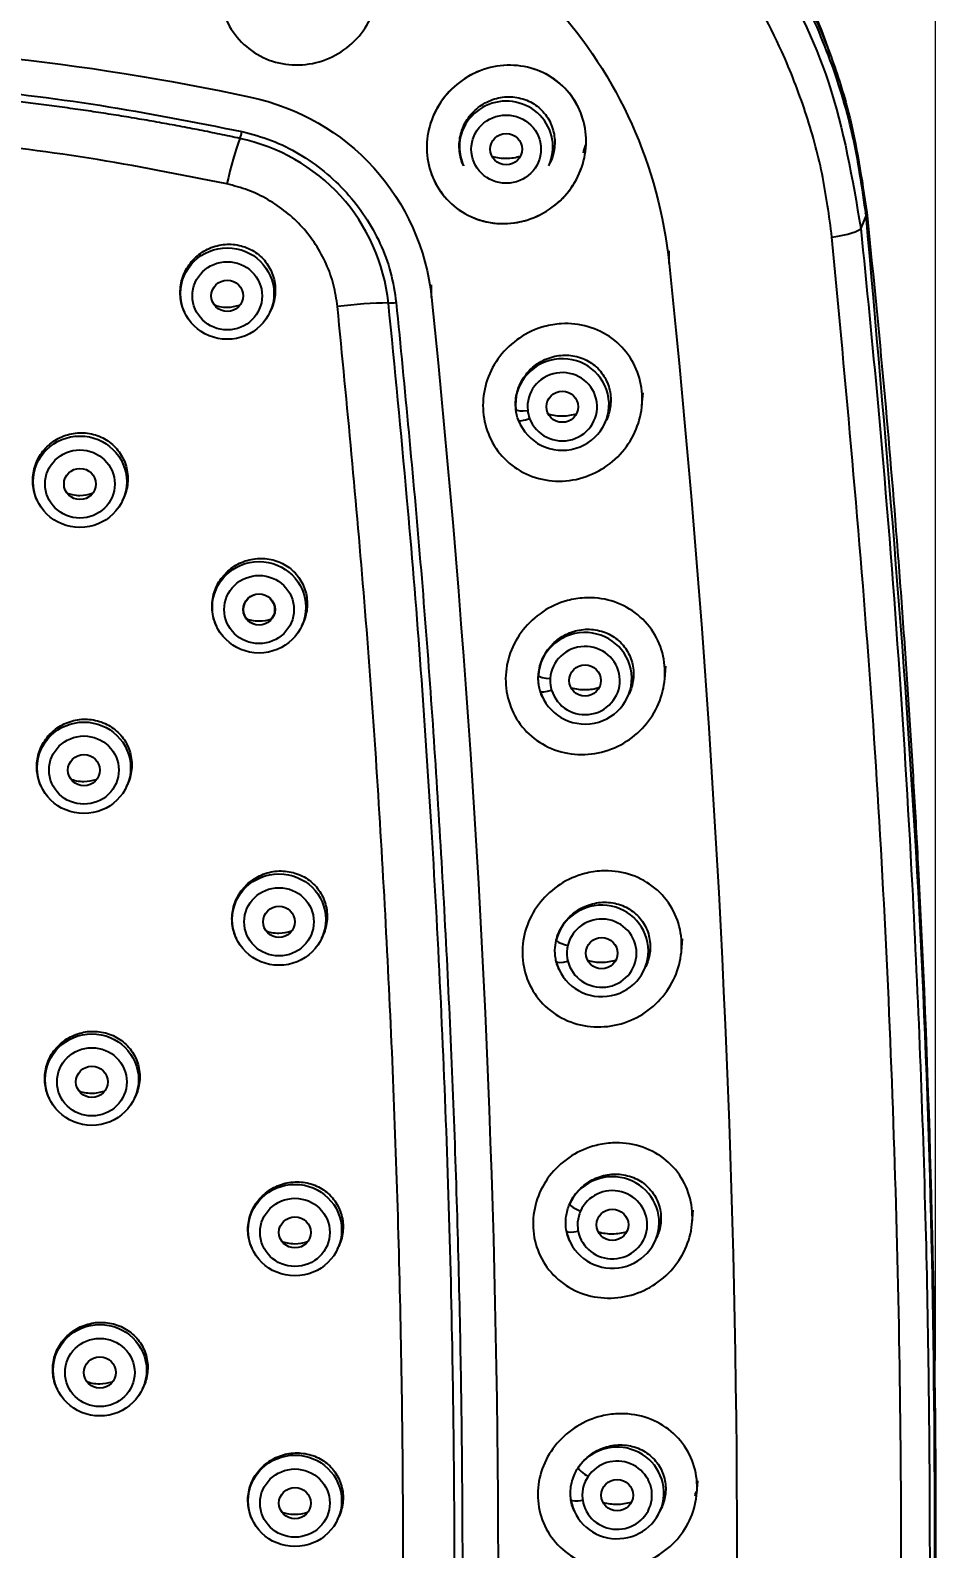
# Model space of a CAD drawing. Extents: x 0 to 1239, y 0 to 509.
# Drawn here: x 145.17 to 167.91, y 253.07 to 291.19 of the extents above; entities that cross this region are included whole.
import ezdxf

# ---------------------------------------------------------------- set-up
doc = ezdxf.new("R2010")
doc.units = 0
doc.header["$LTSCALE"] = 10
doc.header["$MEASUREMENT"] = 0
doc.header["$PDMODE"] = 3
doc.header["$PDSIZE"] = -10
doc.layers.get('0').update_dxf_attribs({"linetype": 'CONTINUOUS'})
doc.layers.get('DEFPOINTS').update_dxf_attribs({"linetype": 'CONTINUOUS'})
doc.layers.add('1', color=7, linetype='CONTINUOUS')
doc.styles.add('Daelim Dimension', font='')
doc.styles.get('Daelim Dimension').set_extended_font_data('NanumGothic')
doc.dimstyles.new('DEFAULT', dxfattribs={"dimscale": 2, "dimtxt": 2, "dimasz": 2, "dimexe": 0, "dimexo": 2, "dimgap": 1, "dimtad": 1, "dimdec": 1, "dimzin": 9, "dimdsep": 46, "dimtxsty": 'Daelim Dimension', "dimcen": 0.5, "dimclrd": 252, "dimclre": 252, "dimclrt": 3, "dimadec": 1, "dimazin": 0, "dimtfac": 1, "dimtdec": 1, "dimtix": 1, "dimtmove": 0, "dimatfit": 3, "dimfxl": 1, "dimtolj": 1, "dimtzin": 1, "dimlwd": 9, "dimlwe": 9, "dimarcsym": 0})

# ---------------------------------------------------------------- blocks, each defined once
blk = doc.blocks.new('*D4')
at = {"color": 5, "lineweight": 9, "ltscale": 0.5, "transparency": 16777216}
for p, q in [((108.077, 257.762), (108.077, 316.524)), ((112.077, 316.524), (163.912, 316.524)), ((167.912, 257.8), (167.912, 316.524))]:
    blk.add_line(p, q, dxfattribs=at)
at = {"color": 5, "ltscale": 0.5, "transparency": 16777216}
for points in [[(112.077, 317.191), (112.077, 315.857), (108.077, 316.524)], [(163.912, 317.191), (163.912, 315.857), (167.912, 316.524)]]:
    blk.add_solid(points, dxfattribs=at)
at = {"layer": 'DEFPOINTS', "color": 0, "ltscale": 0.5, "transparency": 16777216}
for p in [(167.912, 316.524), (108.077, 253.762), (167.912, 253.8)]:
    blk.add_point(p, dxfattribs=at)
at = {"color": 7, "ltscale": 0.5, "transparency": 16777216, "insert": (137.995, 321.79), "char_height": 6, "attachment_point": 5, "style": 'Daelim Dimension'}
blk.add_mtext('\\A1;60', dxfattribs=at)

msp = doc.modelspace()

# ---------------------------------------------------------------- linework, layer by layer
msp.add_circle((150.92, 276.649), 0.391)
at = {"layer": '1', "color": 7, "linetype": 'Continuous'}
for p, q in [((156.053, 287.8), (156.056, 287.793)), ((158.196, 287.793), (158.233, 287.872)), ((166.166, 286.549), (166.034, 286.222)), ((161.22, 285.337), (161.22, 285.658)), ((155.251, 284.481), (155.251, 284.798)), ((149.044, 284.123), (149.05, 284.11)), ((151.19, 284.11), (151.217, 284.169)), ((160.537, 281.775), (160.564, 282.094)), ((159.606, 281.325), (159.642, 281.403)), ((145.341, 279.406), (145.35, 279.386)), ((147.49, 279.386), (147.514, 279.438)), ((149.843, 276.248), (149.85, 276.233)), ((151.99, 276.233), (152.019, 276.297)), ((161.108, 274.905), (161.135, 275.224)), ((158.036, 274.453), (158.037, 274.452)), ((160.177, 274.452), (160.214, 274.532)), ((145.44, 272.225), (145.45, 272.203)), ((147.59, 272.203), (147.615, 272.257)), ((150.343, 268.41), (150.35, 268.394)), ((152.49, 268.394), (152.521, 268.461)), ((161.527, 268.061), (161.554, 268.381)), ((158.455, 267.609), (158.456, 267.606)), ((160.596, 267.606), (160.635, 267.69)), ((145.639, 264.4), (145.65, 264.376)), ((147.79, 264.376), (147.816, 264.433)), ((161.796, 261.245), (161.823, 261.566)), ((158.723, 260.792), (158.725, 260.788)), ((160.865, 260.788), (160.905, 260.874)), ((150.742, 260.614), (150.75, 260.596)), ((152.89, 260.596), (152.922, 260.666)), ((145.838, 257.104), (145.85, 257.078)), ((147.99, 257.078), (148.018, 257.138)), ((161.915, 254.456), (161.942, 254.777)), ((152.89, 253.8), (152.923, 253.872)), ((158.841, 254.003), (158.844, 253.997)), ((160.983, 253.997), (161.025, 254.086)), ((150.741, 253.82), (150.75, 253.8))]:
    msp.add_line(p, q, dxfattribs=at)
for centre, major_axis, ratio, start_param, end_param in [((157.126, 288.265), (-1.174, 0), 0.978148, 2.717477, 6.283185), ((150.453, 288.691), (-0.063, -0.293), 0.152419, 0.78861, 1.463171), ((150.354, 287.054), (-0.418, -1.956), 0.15015, 3.929849, 4.5992), ((157.126, 288.265), (-1.174, 0), 0.978148, 0, 0.424115), ((165.887, 286.59), (-0.298, -0.031), 0.189277, 2.552625, 3.171863), ((165.043, 286.14), (0.995, 0.102), 0.174984, 4.965854, 6.174749), ((153.19, 283.953), (1.989, 0.208), 0.167675, 1.03903, 1.704173), ((154.315, 284.404), (-0.298, -0.031), 0.168418, 1.039248, 1.718055), ((158.536, 281.798), (-1.174, 0), 0.978148, 0.353092, 6.393799), ((158.536, 281.741), (0.875, 0), 0.978148, 3.494685, 9.535391), ((157.667, 281.709), (-0.298, -0.034), 0.206641, 0.063807, 1.547337), ((157.715, 281.507), (0.281, 0.106), 0.195085, 3.155489, 4.639019), ((159.107, 274.924), (-1.174, 0), 0.978148, 0.28726, 6.225401), ((159.107, 274.867), (0.875, 0), 0.978148, 3.428852, 9.366993), ((158.233, 274.979), (-0.299, 0.018), 0.207565, 0.099542, 1.583071), ((158.267, 274.687), (0.287, 0.087), 0.199392, 3.168709, 4.652239), ((159.526, 268.079), (-1.174, 0), 0.978148, 0.237133, 6.047654), ((159.526, 268.022), (0.875, 0), 0.978148, 3.378725, 9.189247), ((158.675, 268.284), (-0.291, 0.071), 0.202171, 0.136828, 1.620358), ((158.675, 267.883), (0.291, 0.072), 0.202093, 3.178967, 4.662497), ((159.795, 261.261), (-1.174, 0), 0.978148, 0.192101, 5.872333), ((159.795, 261.204), (0.875, 0), 0.978148, 3.333693, 9.013925), ((158.992, 261.608), (-0.274, 0.122), 0.190609, 0.171957, 1.655486), ((158.936, 261.103), (0.294, 0.059), 0.204087, 3.1883, 4.67183), ((159.914, 254.47), (-1.174, 0), 0.978148, 0.148962, 5.703215), ((159.182, 254.944), (-0.249, 0.167), 0.173914, 0.203225, 1.686755), ((159.914, 254.413), (0.875, 0), 0.978148, 3.290554, 8.844808), ((159.048, 254.348), (0.297, 0.045), 0.205609, 3.197324, 4.680854)]:
    msp.add_ellipse(centre, major_axis=major_axis, ratio=ratio, start_param=start_param, end_param=end_param, dxfattribs=at)
for centre, major_axis in [((157.126, 288.208), (0.875, 0)), ((157.126, 288.208), (-0.4, 0)), ((150.12, 284.582), (-1.174, 0)), ((150.12, 284.525), (0.875, 0)), ((150.12, 284.525), (-0.4, 0)), ((158.536, 281.741), (-0.4, 0)), ((146.42, 279.858), (-1.174, 0)), ((146.42, 279.801), (0.875, 0)), ((146.42, 279.801), (-0.4, 0)), ((150.92, 276.706), (-1.174, 0)), ((150.92, 276.649), (0.875, 0)), ((150.92, 276.649), (-0.4, 0)), ((159.107, 274.867), (-0.4, 0)), ((146.52, 272.676), (-1.174, 0)), ((146.52, 272.619), (0.875, 0)), ((146.52, 272.619), (-0.4, 0)), ((151.42, 268.866), (-1.174, 0)), ((151.42, 268.809), (0.875, 0)), ((151.42, 268.809), (-0.4, 0)), ((159.526, 268.022), (-0.4, 0)), ((146.72, 264.848), (-1.174, 0)), ((146.72, 264.791), (0.875, 0)), ((146.72, 264.791), (-0.4, 0)), ((151.82, 261.069), (-1.174, 0)), ((151.82, 261.012), (0.875, 0)), ((159.795, 261.204), (-0.4, 0)), ((151.82, 261.012), (-0.4, 0)), ((146.92, 257.551), (-1.174, 0)), ((146.92, 257.494), (0.875, 0)), ((146.92, 257.494), (-0.4, 0)), ((151.82, 254.273), (-1.174, 0)), ((151.82, 254.216), (0.875, 0)), ((159.914, 254.413), (-0.4, 0)), ((151.82, 254.216), (-0.4, 0))]:
    msp.add_ellipse(centre, major_axis=major_axis, ratio=0.978148, dxfattribs=at)
for points, knots in [([(165.274, 290.53), (165.263, 290.568), (165.056, 291.265), (164.585, 292.267), (163.894, 293.592), (163.278, 294.572), (162.698, 295.399), (162.058, 296.215), (161.28, 297.099), (160.297, 298.077), (159.079, 299.117), (157.526, 300.221), (155.787, 301.225), (154.523, 301.774), (153.925, 302.001)], [0, 0, 0, 0, 0.006963, 0.127019, 0.217034, 0.277118, 0.329598, 0.389509, 0.45673, 0.533369, 0.629771, 0.74672, 0.883184, 1, 1, 1, 1]), ([(166.166, 286.549), (166.069, 287.233), (165.874, 288.601), (165.261, 290.571), (164.423, 292.436), (163.352, 294.165), (162.073, 295.741), (160.603, 297.142), (158.966, 298.346), (157.19, 299.331), (155.307, 300.103), (153.971, 300.436), (153.301, 300.603)], [0, 0, 0, 0, 0.100549, 0.201114, 0.300998, 0.4009, 0.500882, 0.600661, 0.700434, 0.800484, 0.899944, 1, 1, 1, 1]), ([(153.35, 300.743), (153.735, 300.652), (154.575, 300.454), (156.195, 299.914), (158.923, 298.654), (161.613, 296.512), (163.692, 293.84), (164.687, 292.016), (165.156, 290.879), (165.287, 290.525)], [0, 0, 0, 0, 0.071253, 0.155561, 0.310645, 0.620355, 0.775769, 0.931172, 1, 1, 1, 1]), ([(153.28, 300.31), (153.658, 300.221), (154.487, 300.027), (156.097, 299.483), (157.852, 298.651), (159.981, 297.269), (162.004, 295.459), (163.92, 292.895), (165.42, 289.825), (165.823, 287.462), (166.034, 286.222)], [0, 0, 0, 0, 0.056904, 0.12445, 0.249318, 0.342233, 0.499239, 0.649558, 0.816062, 1, 1, 1, 1]), ([(165.31, 285.997), (165.239, 286.531), (165.096, 287.6), (164.663, 289.161), (163.981, 290.913), (162.949, 292.793), (161.469, 294.675), (159.717, 296.303), (157.723, 297.634), (155.541, 298.682), (153.971, 299.082), (153.186, 299.282)], [0, 0, 0, 0, 0.083363, 0.16677, 0.25121, 0.376266, 0.500967, 0.625209, 0.749803, 0.875004, 1, 1, 1, 1]), ([(152.122, 295.359), (154.524, 294.847), (156.691, 293.615), (159.932, 290.069), (160.968, 287.776), (161.22, 285.337)], [0, 0, 0, 0, 0.5, 0.5, 1, 1, 1, 1]), ([(152.122, 295.359), (154.524, 294.847), (156.691, 293.615), (159.932, 290.069), (160.968, 287.776), (161.22, 285.337)], [0, 0, 0, 0, 0.5, 0.5, 1, 1, 1, 1]), ([(151.893, 294.304), (152.117, 294.314), (152.345, 294.286), (152.771, 294.158), (152.975, 294.055), (153.33, 293.792), (153.485, 293.628), (153.727, 293.263), (153.816, 293.057), (153.921, 292.633), (153.937, 292.409), (153.896, 291.971), (153.838, 291.751), (153.655, 291.343), (153.527, 291.15), (153.219, 290.818), (153.033, 290.674), (152.63, 290.458), (152.407, 290.382), (151.956, 290.311), (151.722, 290.314), (151.279, 290.397), (151.063, 290.478), (150.681, 290.703), (150.508, 290.85), (150.228, 291.188), (150.117, 291.383), (149.967, 291.793), (149.927, 292.015), (149.922, 292.455), (149.957, 292.679), (150.097, 293.102), (150.205, 293.306), (150.478, 293.666), (150.648, 293.827), (151.026, 294.081), (151.24, 294.178), (151.601, 294.275), (151.748, 294.298), (151.893, 294.304)], [0, 0, 0, 0, 0.053843, 0.053843, 0.10772, 0.10772, 0.16108, 0.16108, 0.213848, 0.213848, 0.266428, 0.266428, 0.319346, 0.319346, 0.372995, 0.372995, 0.427427, 0.427427, 0.482296, 0.482296, 0.537029, 0.537029, 0.591143, 0.591143, 0.644499, 0.644499, 0.697318, 0.697318, 0.750014, 0.750014, 0.802993, 0.802993, 0.856513, 0.856513, 0.910631, 0.910631, 0.965194, 0.965194, 1, 1, 1, 1]), ([(151.893, 294.304), (152.117, 294.314), (152.345, 294.286), (152.771, 294.158), (152.975, 294.055), (153.33, 293.792), (153.485, 293.628), (153.727, 293.263), (153.816, 293.057), (153.921, 292.633), (153.937, 292.409), (153.896, 291.971), (153.838, 291.751), (153.655, 291.343), (153.527, 291.15), (153.219, 290.818), (153.033, 290.674), (152.63, 290.458), (152.407, 290.382), (151.956, 290.311), (151.722, 290.314), (151.279, 290.397), (151.063, 290.478), (150.681, 290.703), (150.508, 290.85), (150.228, 291.188), (150.117, 291.383), (149.967, 291.793), (149.927, 292.015), (149.922, 292.455), (149.957, 292.679), (150.097, 293.102), (150.205, 293.306), (150.478, 293.666), (150.648, 293.827), (151.026, 294.081), (151.24, 294.178), (151.601, 294.275), (151.748, 294.298), (151.893, 294.304)], [0, 0, 0, 0, 0.053843, 0.053843, 0.10772, 0.10772, 0.16108, 0.16108, 0.213848, 0.213848, 0.266428, 0.266428, 0.319346, 0.319346, 0.372995, 0.372995, 0.427427, 0.427427, 0.482296, 0.482296, 0.537029, 0.537029, 0.591143, 0.591143, 0.644499, 0.644499, 0.697318, 0.697318, 0.750014, 0.750014, 0.802993, 0.802993, 0.856513, 0.856513, 0.910631, 0.910631, 0.965194, 0.965194, 1, 1, 1, 1]), ([(125.138, 289.514), (129.331, 290.417), (133.576, 290.866), (142.171, 290.872), (146.509, 290.418), (150.702, 289.515)], [0, 0, 0, 0, 0.5, 0.5, 1, 1, 1, 1]), ([(125.138, 289.514), (129.331, 290.417), (133.576, 290.866), (142.171, 290.872), (146.509, 290.418), (150.702, 289.515)], [0, 0, 0, 0, 0.5, 0.5, 1, 1, 1, 1]), ([(165.287, 290.525), (165.457, 290.066), (165.859, 288.792), (166.059, 287.463), (166.185, 286.623)], [0, 0, 0, 0, 0.367231, 1, 1, 1, 1]), ([(156.628, 286.385), (156.412, 286.433), (156.203, 286.518), (155.832, 286.75), (155.665, 286.902), (155.397, 287.247), (155.293, 287.444), (155.159, 287.857), (155.127, 288.078), (155.137, 288.515), (155.18, 288.736), (155.332, 289.151), (155.445, 289.351), (155.727, 289.703), (155.9, 289.859), (156.283, 290.106), (156.5, 290.2), (156.945, 290.31), (157.18, 290.328), (157.633, 290.284), (157.858, 290.222), (158.262, 290.029), (158.448, 289.896), (158.754, 289.58), (158.88, 289.394), (159.057, 288.997), (159.111, 288.781), (159.145, 288.348), (159.126, 288.126), (159.017, 287.701), (158.926, 287.493), (158.684, 287.117), (158.528, 286.944), (158.174, 286.659), (157.968, 286.543), (157.536, 286.385), (157.303, 286.342), (156.924, 286.338), (156.773, 286.353), (156.628, 286.385)], [0, 0, 0, 0, 0.053377, 0.053377, 0.106804, 0.106804, 0.159504, 0.159504, 0.211688, 0.211688, 0.263986, 0.263986, 0.316931, 0.316931, 0.370813, 0.370813, 0.425592, 0.425592, 0.480879, 0.480879, 0.536028, 0.536028, 0.590375, 0.590375, 0.64357, 0.64357, 0.695808, 0.695808, 0.747754, 0.747754, 0.800223, 0.800223, 0.8538, 0.8538, 0.908561, 0.908561, 0.964011, 0.964011, 1, 1, 1, 1]), ([(157.405, 286.37), (157.181, 286.331), (156.948, 286.329), (156.504, 286.403), (156.286, 286.48), (155.899, 286.699), (155.723, 286.844), (155.44, 287.179), (155.327, 287.372), (155.176, 287.779), (155.135, 287.999), (155.128, 288.435), (155.162, 288.657), (155.297, 289.078), (155.402, 289.281), (155.669, 289.642), (155.836, 289.805), (156.209, 290.067), (156.421, 290.169), (156.861, 290.297), (157.096, 290.325), (157.551, 290.3), (157.778, 290.247), (158.192, 290.071), (158.384, 289.946), (158.704, 289.643), (158.838, 289.462), (159.031, 289.072), (159.095, 288.859), (159.146, 288.428), (159.135, 288.205), (159.044, 287.777), (158.961, 287.566), (158.734, 287.182), (158.586, 287.004), (158.244, 286.705), (158.043, 286.581), (157.694, 286.438), (157.55, 286.396), (157.405, 286.37)], [0, 0, 0, 0, 0.054617, 0.054617, 0.109286, 0.109286, 0.163138, 0.163138, 0.215942, 0.215942, 0.268155, 0.268155, 0.320406, 0.320406, 0.37325, 0.37325, 0.427012, 0.427012, 0.481695, 0.481695, 0.53695, 0.53695, 0.592154, 0.592154, 0.646624, 0.646624, 0.699959, 0.699959, 0.752284, 0.752284, 0.80422, 0.80422, 0.856585, 0.856585, 0.910011, 0.910011, 0.964643, 0.964643, 1, 1, 1, 1]), ([(125.35, 288.649), (126.537, 288.884), (128.899, 289.352), (132.499, 289.783), (136.108, 290.008), (139.725, 290.008), (143.336, 289.784), (146.939, 289.352), (149.303, 288.885), (150.49, 288.65)], [0, 0, 0, 0, 0.144122, 0.28681, 0.42883, 0.570855, 0.712988, 0.855817, 1, 1, 1, 1]), ([(150.702, 289.515), (151.903, 289.257), (152.988, 288.635), (154.609, 286.85), (155.125, 285.7), (155.251, 284.481)], [0, 0, 0, 0, 0.5, 0.5, 1, 1, 1, 1]), ([(150.702, 289.515), (151.903, 289.257), (152.988, 288.635), (154.609, 286.85), (155.125, 285.7), (155.251, 284.481)], [0, 0, 0, 0, 0.5, 0.5, 1, 1, 1, 1]), ([(156.053, 287.8), (156.043, 287.822), (156.033, 287.844), (155.978, 287.987), (155.952, 288.118), (155.944, 288.379), (155.962, 288.512), (156.04, 288.765), (156.101, 288.887), (156.257, 289.106), (156.356, 289.204), (156.577, 289.365), (156.703, 289.428), (156.966, 289.509), (157.106, 289.527), (157.38, 289.516), (157.517, 289.487), (157.766, 289.385), (157.882, 289.311), (158.077, 289.132), (158.159, 289.025), (158.278, 288.793), (158.318, 288.666), (158.353, 288.408), (158.348, 288.275), (158.304, 288.053), (158.274, 287.961), (158.234, 287.874)], [0, 0, 0, 0, 0.01538, 0.01538, 0.097463, 0.097463, 0.179496, 0.179496, 0.262456, 0.262456, 0.346944, 0.346944, 0.432989, 0.432989, 0.519994, 0.519994, 0.606898, 0.606898, 0.6926, 0.6926, 0.776493, 0.776493, 0.858812, 0.858812, 0.940525, 0.940525, 1, 1, 1, 1]), ([(150.109, 287.337), (148.957, 287.566), (146.665, 288.022), (143.171, 288.442), (139.67, 288.66), (136.164, 288.66), (132.665, 288.442), (129.173, 288.021), (126.882, 287.565), (125.731, 287.336)], [0, 0, 0, 0, 0.144213, 0.287043, 0.429157, 0.571149, 0.713154, 0.85585, 1, 1, 1, 1]), ([(150.49, 288.65), (150.74, 288.584), (151.242, 288.451), (152.165, 287.988), (153.173, 287.171), (153.885, 286.088), (154.248, 285.124), (154.326, 284.613), (154.364, 284.359)], [0, 0, 0, 0, 0.124707, 0.251065, 0.500254, 0.749208, 0.875484, 1, 1, 1, 1]), ([(154.169, 284.345), (154.066, 285.34), (153.635, 286.302), (152.299, 287.764), (151.405, 288.269), (150.44, 288.477)], [0, 0, 0, 0, 0.5, 0.5, 1, 1, 1, 1]), ([(156.774, 288.028), (156.889, 287.994), (157.012, 287.977), (157.252, 287.98), (157.373, 288), (157.489, 288.036)], [0, 0, 0, 0, 0.502477, 0.502477, 1, 1, 1, 1]), ([(152.891, 284.256), (152.863, 284.44), (152.808, 284.807), (152.556, 285.506), (152.048, 286.29), (151.316, 286.873), (150.648, 287.195), (150.289, 287.29), (150.109, 287.337)], [0, 0, 0, 0, 0.125422, 0.25076, 0.500607, 0.750016, 0.875162, 1, 1, 1, 1]), ([(166.242, 221.606), (166.393, 223.116), (166.922, 228.4), (167.472, 236.355), (167.83, 245.577), (167.955, 256.396), (167.631, 270.056), (166.655, 281.05), (166.166, 286.549)], [0, 0, 0, 0, 0.071488, 0.250148, 0.374513, 0.500362, 0.750061, 1, 1, 1, 1]), ([(166.185, 286.623), (166.324, 285.249), (166.601, 282.501), (166.888, 279.061), (167.094, 276.317), (167.235, 274.261), (167.363, 272.207), (167.745, 265.364), (167.981, 256.497), (167.863, 247.037), (167.69, 241.658), (167.508, 237.642), (167.273, 233.643), (166.987, 229.658), (166.705, 226.361), (166.453, 223.725), (166.316, 222.402), (166.248, 221.741)], [0, 0, 0, 0, 0.062554, 0.12507, 0.156311, 0.187546, 0.218776, 0.250003, 0.499956, 0.625032, 0.687516, 0.749982, 0.812447, 0.874929, 0.937476, 0.968752, 1, 1, 1, 1]), ([(165.391, 221.079), (165.648, 223.758), (166.157, 229.071), (166.666, 237.073), (166.981, 245.007), (167.098, 253.882), (166.914, 263.791), (166.352, 274.824), (165.659, 282.256), (165.31, 285.997)], [0, 0, 0, 0, 0.127046, 0.252021, 0.375031, 0.496181, 0.662127, 0.82998, 1, 1, 1, 1]), ([(166.034, 286.222), (166.18, 284.761), (166.727, 279.261), (167.314, 270.887), (167.69, 261.404), (167.829, 250.526), (167.533, 237.153), (166.586, 226.584), (166.113, 221.3)], [0, 0, 0, 0, 0.066441, 0.250186, 0.381014, 0.500357, 0.750217, 1, 1, 1, 1]), ([(149.044, 284.123), (149.009, 284.199), (148.982, 284.279), (148.937, 284.488), (148.931, 284.623), (148.963, 284.884), (149.002, 285.014), (149.119, 285.253), (149.2, 285.365), (149.39, 285.555), (149.503, 285.636), (149.746, 285.755), (149.88, 285.795), (150.149, 285.828), (150.287, 285.822), (150.549, 285.765), (150.677, 285.714), (150.902, 285.573), (151.003, 285.483), (151.165, 285.276), (151.228, 285.158), (151.31, 284.91), (151.33, 284.778), (151.325, 284.516), (151.3, 284.383), (151.244, 284.23), (151.232, 284.2), (151.218, 284.172)], [0, 0, 0, 0, 0.053234, 0.053234, 0.136539, 0.136539, 0.220156, 0.220156, 0.304398, 0.304398, 0.38934, 0.38934, 0.474793, 0.474793, 0.560356, 0.560356, 0.645546, 0.645546, 0.730004, 0.730004, 0.813679, 0.813679, 0.896888, 0.896888, 0.980188, 0.980188, 1, 1, 1, 1]), ([(149.787, 284.3), (149.833, 284.282), (149.881, 284.268), (149.992, 284.246), (150.056, 284.239), (150.12, 284.24)], [0, 0, 0, 0, 0.438073, 0.438073, 1, 1, 1, 1]), ([(153.908, 233.018), (154.049, 235.419), (154.331, 240.215), (154.529, 247.475), (154.563, 254.768), (154.418, 262.096), (154.094, 269.455), (153.605, 276.843), (153.129, 281.784), (152.891, 284.256)], [0, 0, 0, 0, 0.143283, 0.286267, 0.429047, 0.571718, 0.714373, 0.857104, 1, 1, 1, 1]), ([(155.192, 232.87), (155.318, 234.974), (155.569, 239.181), (155.773, 245.547), (155.852, 251.947), (155.8, 257.694), (155.626, 264.149), (155.287, 271.173), (154.758, 278.372), (154.329, 282.718), (154.169, 284.345)], [0, 0, 0, 0, 0.124989, 0.249989, 0.374996, 0.500005, 0.584919, 0.749897, 0.906385, 1, 1, 1, 1]), ([(154.364, 284.359), (154.576, 282.185), (154.999, 277.837), (155.46, 271.331), (155.794, 264.844), (155.986, 258.522), (156.057, 251.085), (155.935, 242.546), (155.571, 236.082), (155.389, 232.848)], [0, 0, 0, 0, 0.125049, 0.250025, 0.374989, 0.500003, 0.616679, 0.808198, 1, 1, 1, 1]), ([(158.511, 283.826), (158.739, 283.839), (158.969, 283.814), (159.4, 283.689), (159.607, 283.587), (159.964, 283.324), (160.12, 283.159), (160.358, 282.793), (160.446, 282.588), (160.543, 282.166), (160.556, 281.945), (160.51, 281.513), (160.449, 281.298), (160.265, 280.898), (160.138, 280.709), (159.832, 280.38), (159.648, 280.237), (159.248, 280.019), (159.025, 279.941), (158.573, 279.863), (158.337, 279.863), (157.889, 279.942), (157.67, 280.022), (157.284, 280.246), (157.11, 280.394), (156.832, 280.733), (156.722, 280.928), (156.579, 281.337), (156.542, 281.557), (156.544, 281.991), (156.581, 282.212), (156.725, 282.627), (156.833, 282.827), (157.105, 283.182), (157.273, 283.34), (157.649, 283.595), (157.861, 283.693), (158.221, 283.793), (158.367, 283.818), (158.511, 283.826)], [0, 0, 0, 0, 0.05489, 0.05489, 0.109829, 0.109829, 0.163989, 0.163989, 0.216879, 0.216879, 0.268856, 0.268856, 0.320724, 0.320724, 0.373336, 0.373336, 0.427198, 0.427198, 0.48224, 0.48224, 0.537829, 0.537829, 0.593076, 0.593076, 0.647311, 0.647311, 0.700381, 0.700381, 0.752642, 0.752642, 0.804715, 0.804715, 0.857231, 0.857231, 0.910644, 0.910644, 0.965099, 0.965099, 1, 1, 1, 1]), ([(158.511, 283.826), (158.739, 283.839), (158.969, 283.814), (159.4, 283.689), (159.607, 283.587), (159.964, 283.324), (160.12, 283.159), (160.358, 282.793), (160.446, 282.588), (160.543, 282.166), (160.556, 281.945), (160.51, 281.513), (160.449, 281.298), (160.265, 280.898), (160.138, 280.709), (159.832, 280.38), (159.648, 280.237), (159.248, 280.019), (159.025, 279.941), (158.573, 279.863), (158.337, 279.863), (157.889, 279.942), (157.67, 280.022), (157.284, 280.246), (157.11, 280.394), (156.832, 280.733), (156.722, 280.928), (156.579, 281.337), (156.542, 281.557), (156.544, 281.991), (156.581, 282.212), (156.725, 282.627), (156.833, 282.827), (157.105, 283.182), (157.273, 283.34), (157.649, 283.595), (157.861, 283.693), (158.221, 283.793), (158.367, 283.818), (158.511, 283.826)], [0, 0, 0, 0, 0.05489, 0.05489, 0.109829, 0.109829, 0.163989, 0.163989, 0.216879, 0.216879, 0.268856, 0.268856, 0.320724, 0.320724, 0.373336, 0.373336, 0.427198, 0.427198, 0.48224, 0.48224, 0.537829, 0.537829, 0.593076, 0.593076, 0.647311, 0.647311, 0.700381, 0.700381, 0.752642, 0.752642, 0.804715, 0.804715, 0.857231, 0.857231, 0.910644, 0.910644, 0.965099, 0.965099, 1, 1, 1, 1]), ([(157.37, 281.671), (157.355, 281.8), (157.362, 281.934), (157.419, 282.19), (157.47, 282.316), (157.608, 282.543), (157.697, 282.647), (157.902, 282.823), (158.022, 282.895), (158.275, 282.997), (158.412, 283.028), (158.685, 283.042), (158.824, 283.025), (159.083, 282.947), (159.206, 282.885), (159.418, 282.724), (159.51, 282.624), (159.649, 282.404), (159.7, 282.28), (159.755, 282.028), (159.761, 281.895), (159.731, 281.642), (159.695, 281.518), (159.643, 281.404)], [0, 0, 0, 0, 0.089349, 0.089349, 0.178631, 0.178631, 0.269055, 0.269055, 0.361364, 0.361364, 0.45532, 0.45532, 0.549972, 0.549972, 0.643962, 0.643962, 0.736134, 0.736134, 0.826162, 0.826162, 0.914741, 0.914741, 1, 1, 1, 1]), ([(158.185, 281.56), (158.303, 281.525), (158.428, 281.509), (158.669, 281.514), (158.787, 281.533), (158.9, 281.568)], [0, 0, 0, 0, 0.51446, 0.51446, 1, 1, 1, 1]), ([(145.341, 279.405), (145.306, 279.48), (145.28, 279.559), (145.234, 279.767), (145.227, 279.902), (145.26, 280.163), (145.299, 280.293), (145.416, 280.531), (145.497, 280.642), (145.687, 280.83), (145.8, 280.909), (146.043, 281.026), (146.176, 281.064), (146.443, 281.095), (146.581, 281.089), (146.842, 281.031), (146.969, 280.979), (147.193, 280.839), (147.294, 280.748), (147.457, 280.542), (147.522, 280.424), (147.605, 280.176), (147.625, 280.043), (147.621, 279.781), (147.596, 279.648), (147.539, 279.496), (147.528, 279.468), (147.515, 279.44)], [0, 0, 0, 0, 0.052619, 0.052619, 0.136522, 0.136522, 0.220584, 0.220584, 0.304952, 0.304952, 0.38966, 0.38966, 0.474623, 0.474623, 0.559651, 0.559651, 0.64451, 0.64451, 0.729008, 0.729008, 0.8131, 0.8131, 0.896933, 0.896933, 0.980799, 0.980799, 1, 1, 1, 1]), ([(146.087, 279.576), (146.133, 279.558), (146.18, 279.544), (146.291, 279.522), (146.355, 279.515), (146.42, 279.515)], [0, 0, 0, 0, 0.43379, 0.43379, 1, 1, 1, 1]), ([(146.42, 279.515), (146.525, 279.516), (146.631, 279.534), (146.731, 279.569), (146.732, 279.569), (146.733, 279.569)], [0, 0, 0, 0, 0.993438, 0.993438, 1, 1, 1, 1]), ([(149.844, 276.247), (149.808, 276.324), (149.781, 276.405), (149.737, 276.614), (149.731, 276.748), (149.766, 277.008), (149.805, 277.137), (149.924, 277.374), (150.004, 277.484), (150.195, 277.672), (150.308, 277.752), (150.551, 277.87), (150.684, 277.909), (150.952, 277.942), (151.091, 277.936), (151.353, 277.879), (151.48, 277.828), (151.705, 277.688), (151.806, 277.597), (151.968, 277.391), (152.031, 277.273), (152.113, 277.025), (152.132, 276.893), (152.125, 276.632), (152.099, 276.5), (152.043, 276.351), (152.032, 276.325), (152.02, 276.299)], [0, 0, 0, 0, 0.054135, 0.054135, 0.13761, 0.13761, 0.221113, 0.221113, 0.305051, 0.305051, 0.389666, 0.389666, 0.474951, 0.474951, 0.56063, 0.56063, 0.646228, 0.646228, 0.73126, 0.73126, 0.815465, 0.815465, 0.898968, 0.898968, 0.982243, 0.982243, 1, 1, 1, 1]), ([(159.091, 276.942), (159.319, 276.955), (159.55, 276.929), (159.982, 276.802), (160.188, 276.7), (160.544, 276.435), (160.7, 276.269), (160.936, 275.901), (161.022, 275.695), (161.116, 275.273), (161.127, 275.051), (161.075, 274.621), (161.012, 274.407), (160.824, 274.012), (160.695, 273.825), (160.388, 273.502), (160.203, 273.362), (159.803, 273.148), (159.581, 273.073), (159.13, 272.998), (158.895, 272.999), (158.447, 273.08), (158.229, 273.16), (157.844, 273.386), (157.67, 273.535), (157.393, 273.875), (157.285, 274.071), (157.145, 274.482), (157.11, 274.702), (157.117, 275.135), (157.157, 275.355), (157.305, 275.767), (157.415, 275.964), (157.69, 276.314), (157.859, 276.469), (158.235, 276.719), (158.447, 276.815), (158.805, 276.911), (158.948, 276.934), (159.091, 276.942)], [0, 0, 0, 0, 0.055178, 0.055178, 0.110397, 0.110397, 0.164938, 0.164938, 0.218176, 0.218176, 0.270307, 0.270307, 0.322078, 0.322078, 0.374388, 0.374388, 0.427871, 0.427871, 0.48262, 0.48262, 0.538136, 0.538136, 0.593572, 0.593572, 0.648162, 0.648162, 0.701587, 0.701587, 0.754049, 0.754049, 0.806096, 0.806096, 0.85838, 0.85838, 0.911446, 0.911446, 0.965575, 0.965575, 1, 1, 1, 1]), ([(159.091, 276.942), (159.319, 276.955), (159.55, 276.929), (159.982, 276.802), (160.188, 276.7), (160.544, 276.435), (160.7, 276.269), (160.936, 275.901), (161.022, 275.695), (161.116, 275.273), (161.127, 275.051), (161.075, 274.621), (161.012, 274.407), (160.824, 274.012), (160.695, 273.825), (160.388, 273.502), (160.203, 273.362), (159.803, 273.148), (159.581, 273.073), (159.13, 272.998), (158.895, 272.999), (158.447, 273.08), (158.229, 273.16), (157.844, 273.386), (157.67, 273.535), (157.393, 273.875), (157.285, 274.071), (157.145, 274.482), (157.11, 274.702), (157.117, 275.135), (157.157, 275.355), (157.305, 275.767), (157.415, 275.964), (157.69, 276.314), (157.859, 276.469), (158.235, 276.719), (158.447, 276.815), (158.805, 276.911), (158.948, 276.934), (159.091, 276.942)], [0, 0, 0, 0, 0.055178, 0.055178, 0.110397, 0.110397, 0.164938, 0.164938, 0.218176, 0.218176, 0.270307, 0.270307, 0.322078, 0.322078, 0.374388, 0.374388, 0.427871, 0.427871, 0.48262, 0.48262, 0.538136, 0.538136, 0.593572, 0.593572, 0.648162, 0.648162, 0.701587, 0.701587, 0.754049, 0.754049, 0.806096, 0.806096, 0.85838, 0.85838, 0.911446, 0.911446, 0.965575, 0.965575, 1, 1, 1, 1]), ([(150.587, 276.424), (150.632, 276.406), (150.679, 276.393), (150.79, 276.37), (150.855, 276.364), (150.92, 276.364)], [0, 0, 0, 0, 0.432454, 0.432454, 1, 1, 1, 1]), ([(157.935, 274.99), (157.942, 275.121), (157.972, 275.252), (158.071, 275.496), (158.142, 275.612), (158.316, 275.814), (158.421, 275.903), (158.652, 276.043), (158.781, 276.095), (159.047, 276.155), (159.187, 276.162), (159.457, 276.131), (159.591, 276.091), (159.83, 275.971), (159.94, 275.889), (160.119, 275.696), (160.191, 275.582), (160.29, 275.342), (160.318, 275.212), (160.33, 274.954), (160.313, 274.823), (160.26, 274.642), (160.239, 274.587), (160.214, 274.534)], [0, 0, 0, 0, 0.093781, 0.093781, 0.187485, 0.187485, 0.282504, 0.282504, 0.379559, 0.379559, 0.478277, 0.478277, 0.577523, 0.577523, 0.675803, 0.675803, 0.771976, 0.771976, 0.865899, 0.865899, 0.958511, 0.958511, 1, 1, 1, 1]), ([(157.981, 274.599), (157.967, 274.645), (157.956, 274.693), (157.941, 274.782), (157.937, 274.823), (157.932, 274.906), (157.932, 274.949), (157.935, 274.99)], [0, 0, 0, 0, 0.371303, 0.371303, 0.683771, 0.683771, 1, 1, 1, 1]), ([(158.233, 274.917), (158.232, 274.907), (158.232, 274.897), (158.23, 274.799), (158.242, 274.709), (158.267, 274.625)], [0, 0, 0, 0, 0.099671, 0.099671, 1, 1, 1, 1]), ([(158.755, 274.688), (158.872, 274.653), (158.996, 274.636), (159.237, 274.641), (159.356, 274.66), (159.471, 274.696)], [0, 0, 0, 0, 0.511149, 0.511149, 1, 1, 1, 1]), ([(145.44, 272.224), (145.406, 272.299), (145.379, 272.378), (145.334, 272.586), (145.328, 272.72), (145.361, 272.98), (145.4, 273.109), (145.519, 273.345), (145.599, 273.455), (145.79, 273.641), (145.903, 273.72), (146.145, 273.835), (146.278, 273.873), (146.545, 273.904), (146.682, 273.897), (146.943, 273.839), (147.07, 273.788), (147.295, 273.648), (147.396, 273.558), (147.559, 273.352), (147.623, 273.234), (147.706, 272.987), (147.726, 272.854), (147.72, 272.593), (147.695, 272.461), (147.639, 272.311), (147.628, 272.285), (147.616, 272.26)], [0, 0, 0, 0, 0.052934, 0.052934, 0.137026, 0.137026, 0.221106, 0.221106, 0.305351, 0.305351, 0.38988, 0.38988, 0.474715, 0.474715, 0.559761, 0.559761, 0.644819, 0.644819, 0.729658, 0.729658, 0.81412, 0.81412, 0.898225, 0.898225, 0.982175, 0.982175, 1, 1, 1, 1]), ([(146.186, 272.394), (146.232, 272.376), (146.279, 272.363), (146.39, 272.34), (146.455, 272.333), (146.52, 272.334)], [0, 0, 0, 0, 0.430367, 0.430367, 1, 1, 1, 1]), ([(146.52, 272.334), (146.625, 272.334), (146.731, 272.352), (146.831, 272.387), (146.832, 272.387), (146.833, 272.388)], [0, 0, 0, 0, 0.990282, 0.990282, 1, 1, 1, 1]), ([(150.343, 268.409), (150.308, 268.486), (150.28, 268.568), (150.237, 268.777), (150.232, 268.911), (150.268, 269.17), (150.308, 269.298), (150.428, 269.533), (150.509, 269.642), (150.7, 269.828), (150.813, 269.906), (151.055, 270.022), (151.188, 270.061), (151.455, 270.094), (151.593, 270.087), (151.855, 270.031), (151.983, 269.98), (152.208, 269.84), (152.309, 269.75), (152.471, 269.544), (152.534, 269.425), (152.614, 269.178), (152.633, 269.046), (152.625, 268.786), (152.598, 268.654), (152.542, 268.509), (152.532, 268.486), (152.522, 268.463)], [0, 0, 0, 0, 0.054873, 0.054873, 0.138633, 0.138633, 0.222138, 0.222138, 0.305838, 0.305838, 0.39011, 0.39011, 0.475127, 0.475127, 0.560773, 0.560773, 0.646642, 0.646642, 0.732182, 0.732182, 0.816945, 0.816945, 0.900845, 0.900845, 0.984219, 0.984219, 1, 1, 1, 1]), ([(159.52, 270.087), (159.749, 270.098), (159.98, 270.071), (160.412, 269.943), (160.618, 269.84), (160.974, 269.573), (161.128, 269.407), (161.363, 269.037), (161.448, 268.83), (161.538, 268.407), (161.546, 268.185), (161.489, 267.757), (161.424, 267.544), (161.232, 267.153), (161.101, 266.969), (160.791, 266.651), (160.607, 266.514), (160.207, 266.305), (159.985, 266.232), (159.535, 266.161), (159.301, 266.164), (158.855, 266.246), (158.637, 266.327), (158.252, 266.554), (158.079, 266.703), (157.804, 267.046), (157.697, 267.243), (157.56, 267.655), (157.528, 267.875), (157.539, 268.308), (157.582, 268.526), (157.735, 268.935), (157.847, 269.13), (158.125, 269.474), (158.295, 269.627), (158.671, 269.871), (158.883, 269.965), (159.238, 270.057), (159.379, 270.079), (159.52, 270.087)], [0, 0, 0, 0, 0.055422, 0.055422, 0.110875, 0.110875, 0.165781, 0.165781, 0.219389, 0.219389, 0.271724, 0.271724, 0.323449, 0.323449, 0.375493, 0.375493, 0.428604, 0.428604, 0.483032, 0.483032, 0.538422, 0.538422, 0.593991, 0.593991, 0.648909, 0.648909, 0.702701, 0.702701, 0.755407, 0.755407, 0.807481, 0.807481, 0.859575, 0.859575, 0.91231, 0.91231, 0.966096, 0.966096, 1, 1, 1, 1]), ([(159.52, 270.087), (159.749, 270.098), (159.98, 270.071), (160.412, 269.943), (160.618, 269.84), (160.974, 269.573), (161.128, 269.407), (161.363, 269.037), (161.448, 268.83), (161.538, 268.407), (161.546, 268.185), (161.489, 267.757), (161.424, 267.544), (161.232, 267.153), (161.101, 266.969), (160.791, 266.651), (160.607, 266.514), (160.207, 266.305), (159.985, 266.232), (159.535, 266.161), (159.301, 266.164), (158.855, 266.246), (158.637, 266.327), (158.252, 266.554), (158.079, 266.703), (157.804, 267.046), (157.697, 267.243), (157.56, 267.655), (157.528, 267.875), (157.539, 268.308), (157.582, 268.526), (157.735, 268.935), (157.847, 269.13), (158.125, 269.474), (158.295, 269.627), (158.671, 269.871), (158.883, 269.965), (159.238, 270.057), (159.379, 270.079), (159.52, 270.087)], [0, 0, 0, 0, 0.055422, 0.055422, 0.110875, 0.110875, 0.165781, 0.165781, 0.219389, 0.219389, 0.271724, 0.271724, 0.323449, 0.323449, 0.375493, 0.375493, 0.428604, 0.428604, 0.483032, 0.483032, 0.538422, 0.538422, 0.593991, 0.593991, 0.648909, 0.648909, 0.702701, 0.702701, 0.755407, 0.755407, 0.807481, 0.807481, 0.859575, 0.859575, 0.91231, 0.91231, 0.966096, 0.966096, 1, 1, 1, 1]), ([(158.384, 268.346), (158.415, 268.474), (158.468, 268.599), (158.609, 268.823), (158.699, 268.925), (158.905, 269.095), (159.024, 269.165), (159.275, 269.264), (159.412, 269.293), (159.683, 269.306), (159.821, 269.289), (160.079, 269.211), (160.203, 269.149), (160.414, 268.988), (160.506, 268.888), (160.645, 268.666), (160.695, 268.542), (160.747, 268.289), (160.752, 268.156), (160.718, 267.913), (160.684, 267.798), (160.635, 267.691)], [0, 0, 0, 0, 0.09898, 0.09898, 0.197869, 0.197869, 0.298308, 0.298308, 0.400966, 0.400966, 0.505256, 0.505256, 0.609797, 0.609797, 0.712945, 0.712945, 0.813645, 0.813645, 0.912034, 0.912034, 1, 1, 1, 1]), ([(151.086, 268.585), (151.131, 268.568), (151.178, 268.554), (151.288, 268.532), (151.354, 268.525), (151.42, 268.525)], [0, 0, 0, 0, 0.426402, 0.426402, 1, 1, 1, 1]), ([(151.42, 268.525), (151.526, 268.526), (151.633, 268.545), (151.734, 268.58), (151.734, 268.58), (151.734, 268.58)], [0, 0, 0, 0, 0.999552, 0.999552, 1, 1, 1, 1]), ([(158.385, 267.809), (158.373, 267.856), (158.365, 267.904), (158.354, 268.001), (158.352, 268.05), (158.354, 268.182), (158.365, 268.265), (158.384, 268.346)], [0, 0, 0, 0, 0.270542, 0.270542, 0.541092, 0.541092, 1, 1, 1, 1]), ([(158.675, 268.221), (158.668, 268.194), (158.663, 268.167), (158.644, 268.034), (158.65, 267.924), (158.675, 267.82)], [0, 0, 0, 0, 0.20586, 0.20586, 1, 1, 1, 1]), ([(158.455, 267.607), (158.437, 267.647), (158.421, 267.688), (158.399, 267.756), (158.391, 267.782), (158.385, 267.809)], [0, 0, 0, 0, 0.620429, 0.620429, 1, 1, 1, 1]), ([(159.173, 267.843), (159.289, 267.809), (159.412, 267.792), (159.653, 267.796), (159.774, 267.815), (159.89, 267.851)], [0, 0, 0, 0, 0.505721, 0.505721, 1, 1, 1, 1]), ([(145.639, 264.399), (145.605, 264.474), (145.578, 264.552), (145.533, 264.759), (145.528, 264.893), (145.562, 265.152), (145.602, 265.28), (145.721, 265.515), (145.802, 265.624), (145.993, 265.808), (146.106, 265.886), (146.348, 265.999), (146.48, 266.037), (146.747, 266.067), (146.884, 266.06), (147.144, 266.003), (147.271, 265.952), (147.496, 265.812), (147.597, 265.723), (147.76, 265.518), (147.824, 265.4), (147.907, 265.153), (147.926, 265.021), (147.92, 264.76), (147.894, 264.629), (147.838, 264.482), (147.828, 264.459), (147.817, 264.435)], [0, 0, 0, 0, 0.053149, 0.053149, 0.137503, 0.137503, 0.221672, 0.221672, 0.305837, 0.305837, 0.390184, 0.390184, 0.474844, 0.474844, 0.559838, 0.559838, 0.645038, 0.645038, 0.730199, 0.730199, 0.815065, 0.815065, 0.899509, 0.899509, 0.983619, 0.983619, 1, 1, 1, 1]), ([(146.386, 264.567), (146.431, 264.55), (146.478, 264.537), (146.589, 264.514), (146.654, 264.507), (146.72, 264.507)], [0, 0, 0, 0, 0.426439, 0.426439, 1, 1, 1, 1]), ([(146.72, 264.507), (146.824, 264.507), (146.931, 264.526), (147.032, 264.56), (147.033, 264.561), (147.034, 264.561)], [0, 0, 0, 0, 0.986558, 0.986558, 1, 1, 1, 1]), ([(159.798, 263.259), (160.028, 263.269), (160.26, 263.241), (160.692, 263.111), (160.898, 263.008), (161.252, 262.74), (161.406, 262.573), (161.639, 262.202), (161.722, 261.994), (161.808, 261.57), (161.815, 261.348), (161.753, 260.92), (161.685, 260.709), (161.488, 260.321), (161.356, 260.14), (161.044, 259.828), (160.859, 259.694), (160.459, 259.49), (160.238, 259.419), (159.79, 259.352), (159.556, 259.356), (159.112, 259.439), (158.895, 259.521), (158.511, 259.75), (158.339, 259.9), (158.065, 260.244), (157.959, 260.442), (157.825, 260.855), (157.795, 261.075), (157.811, 261.507), (157.856, 261.725), (158.014, 262.131), (158.128, 262.324), (158.409, 262.663), (158.58, 262.813), (158.957, 263.051), (159.169, 263.142), (159.521, 263.231), (159.66, 263.252), (159.798, 263.259)], [0, 0, 0, 0, 0.055618, 0.055618, 0.111257, 0.111257, 0.166505, 0.166505, 0.220504, 0.220504, 0.27309, 0.27309, 0.324821, 0.324821, 0.376637, 0.376637, 0.429386, 0.429386, 0.483468, 0.483468, 0.538683, 0.538683, 0.594328, 0.594328, 0.649543, 0.649543, 0.703709, 0.703709, 0.756699, 0.756699, 0.808854, 0.808854, 0.8608, 0.8608, 0.913223, 0.913223, 0.966653, 0.966653, 1, 1, 1, 1]), ([(159.798, 263.259), (160.028, 263.269), (160.26, 263.241), (160.692, 263.111), (160.898, 263.008), (161.252, 262.74), (161.406, 262.573), (161.639, 262.202), (161.722, 261.994), (161.808, 261.57), (161.815, 261.348), (161.753, 260.92), (161.685, 260.709), (161.488, 260.321), (161.356, 260.14), (161.044, 259.828), (160.859, 259.694), (160.459, 259.49), (160.238, 259.419), (159.79, 259.352), (159.556, 259.356), (159.112, 259.439), (158.895, 259.521), (158.511, 259.75), (158.339, 259.9), (158.065, 260.244), (157.959, 260.442), (157.825, 260.855), (157.795, 261.075), (157.811, 261.507), (157.856, 261.725), (158.014, 262.131), (158.128, 262.324), (158.409, 262.663), (158.58, 262.813), (158.957, 263.051), (159.169, 263.142), (159.521, 263.231), (159.66, 263.252), (159.798, 263.259)], [0, 0, 0, 0, 0.055618, 0.055618, 0.111257, 0.111257, 0.166505, 0.166505, 0.220504, 0.220504, 0.27309, 0.27309, 0.324821, 0.324821, 0.376637, 0.376637, 0.429386, 0.429386, 0.483468, 0.483468, 0.538683, 0.538683, 0.594328, 0.594328, 0.649543, 0.649543, 0.703709, 0.703709, 0.756699, 0.756699, 0.808854, 0.808854, 0.8608, 0.8608, 0.913223, 0.913223, 0.966653, 0.966653, 1, 1, 1, 1]), ([(150.743, 260.613), (150.707, 260.691), (150.68, 260.772), (150.636, 260.982), (150.632, 261.116), (150.67, 261.373), (150.711, 261.501), (150.832, 261.734), (150.913, 261.842), (151.105, 262.026), (151.218, 262.103), (151.46, 262.217), (151.592, 262.255), (151.859, 262.287), (151.996, 262.281), (152.257, 262.225), (152.385, 262.174), (152.61, 262.035), (152.711, 261.945), (152.873, 261.739), (152.936, 261.62), (153.016, 261.373), (153.034, 261.241), (153.025, 260.982), (152.997, 260.851), (152.941, 260.709), (152.933, 260.689), (152.924, 260.669)], [0, 0, 0, 0, 0.055455, 0.055455, 0.139589, 0.139589, 0.223192, 0.223192, 0.306716, 0.306716, 0.390648, 0.390648, 0.475337, 0.475337, 0.560849, 0.560849, 0.646891, 0.646891, 0.732888, 0.732888, 0.818233, 0.818233, 0.90261, 0.90261, 0.986182, 0.986182, 1, 1, 1, 1]), ([(158.718, 261.719), (158.771, 261.84), (158.845, 261.955), (159.023, 262.153), (159.129, 262.239), (159.361, 262.372), (159.49, 262.421), (159.754, 262.476), (159.893, 262.482), (160.161, 262.448), (160.294, 262.408), (160.532, 262.286), (160.641, 262.203), (160.818, 262.008), (160.89, 261.893), (160.985, 261.651), (161.011, 261.521), (161.017, 261.263), (160.997, 261.132), (160.943, 260.963), (160.925, 260.919), (160.905, 260.876)], [0, 0, 0, 0, 0.104707, 0.104707, 0.209306, 0.209306, 0.315732, 0.315732, 0.424566, 0.424566, 0.534951, 0.534951, 0.645213, 0.645213, 0.753583, 0.753583, 0.859164, 0.859164, 0.962438, 0.962438, 1, 1, 1, 1]), ([(158.642, 261.041), (158.63, 261.103), (158.624, 261.165), (158.621, 261.291), (158.624, 261.354), (158.648, 261.52), (158.677, 261.623), (158.718, 261.719)], [0, 0, 0, 0, 0.274126, 0.274126, 0.548206, 0.548206, 1, 1, 1, 1]), ([(158.992, 261.545), (158.974, 261.504), (158.959, 261.461), (158.921, 261.319), (158.914, 261.215), (158.927, 261.09), (158.931, 261.065), (158.936, 261.04)], [0, 0, 0, 0, 0.263073, 0.263073, 0.854393, 0.854393, 1, 1, 1, 1]), ([(151.486, 260.788), (151.53, 260.772), (151.576, 260.758), (151.687, 260.735), (151.753, 260.729), (151.82, 260.729)], [0, 0, 0, 0, 0.419977, 0.419977, 1, 1, 1, 1]), ([(151.82, 260.729), (151.925, 260.73), (152.033, 260.748), (152.134, 260.783), (152.135, 260.783), (152.135, 260.783)], [0, 0, 0, 0, 0.995703, 0.995703, 1, 1, 1, 1]), ([(159.44, 261.026), (159.554, 260.993), (159.676, 260.976), (159.917, 260.978), (160.041, 260.998), (160.159, 261.034)], [0, 0, 0, 0, 0.498399, 0.498399, 1, 1, 1, 1]), ([(145.839, 257.103), (145.804, 257.178), (145.778, 257.256), (145.733, 257.462), (145.728, 257.595), (145.763, 257.853), (145.803, 257.981), (145.923, 258.214), (146.005, 258.322), (146.196, 258.505), (146.309, 258.582), (146.551, 258.694), (146.683, 258.731), (146.948, 258.761), (147.085, 258.754), (147.345, 258.697), (147.472, 258.646), (147.696, 258.508), (147.798, 258.418), (147.961, 258.214), (148.025, 258.097), (148.107, 257.85), (148.127, 257.718), (148.12, 257.459), (148.093, 257.328), (148.038, 257.184), (148.029, 257.162), (148.019, 257.141)], [0, 0, 0, 0, 0.053216, 0.053216, 0.137876, 0.137876, 0.222204, 0.222204, 0.306347, 0.306347, 0.390531, 0.390531, 0.474986, 0.474986, 0.559854, 0.559854, 0.645105, 0.645105, 0.730517, 0.730517, 0.815763, 0.815763, 0.900577, 0.900577, 0.984911, 0.984911, 1, 1, 1, 1]), ([(146.586, 257.27), (146.63, 257.254), (146.677, 257.24), (146.788, 257.217), (146.854, 257.21), (146.92, 257.211)], [0, 0, 0, 0, 0.422821, 0.422821, 1, 1, 1, 1]), ([(146.92, 257.211), (147.024, 257.211), (147.131, 257.229), (147.232, 257.264), (147.233, 257.264), (147.235, 257.265)], [0, 0, 0, 0, 0.982816, 0.982816, 1, 1, 1, 1]), ([(159.927, 256.458), (160.158, 256.468), (160.39, 256.439), (160.821, 256.307), (161.026, 256.203), (161.379, 255.934), (161.533, 255.766), (161.764, 255.394), (161.846, 255.185), (161.929, 254.76), (161.933, 254.538), (161.866, 254.112), (161.796, 253.901), (161.595, 253.517), (161.461, 253.338), (161.146, 253.031), (160.961, 252.9), (160.561, 252.702), (160.34, 252.633), (159.894, 252.57), (159.662, 252.575), (159.219, 252.661), (159.003, 252.743), (158.62, 252.973), (158.449, 253.124), (158.177, 253.469), (158.071, 253.668), (157.941, 254.082), (157.912, 254.303), (157.933, 254.735), (157.981, 254.952), (158.143, 255.354), (158.26, 255.545), (158.544, 255.879), (158.716, 256.026), (159.094, 256.26), (159.305, 256.348), (159.654, 256.433), (159.791, 256.452), (159.927, 256.458)], [0, 0, 0, 0, 0.055764, 0.055764, 0.111536, 0.111536, 0.1671, 0.1671, 0.221505, 0.221505, 0.274389, 0.274389, 0.32618, 0.32618, 0.377807, 0.377807, 0.430207, 0.430207, 0.483924, 0.483924, 0.538913, 0.538913, 0.594579, 0.594579, 0.650054, 0.650054, 0.704598, 0.704598, 0.75791, 0.75791, 0.810197, 0.810197, 0.862042, 0.862042, 0.914175, 0.914175, 0.96724, 0.96724, 1, 1, 1, 1]), ([(159.927, 256.458), (160.158, 256.468), (160.39, 256.439), (160.821, 256.307), (161.026, 256.203), (161.379, 255.934), (161.533, 255.766), (161.764, 255.394), (161.846, 255.185), (161.929, 254.76), (161.933, 254.538), (161.866, 254.112), (161.796, 253.901), (161.595, 253.517), (161.461, 253.338), (161.146, 253.031), (160.961, 252.9), (160.561, 252.702), (160.34, 252.633), (159.894, 252.57), (159.662, 252.575), (159.219, 252.661), (159.003, 252.743), (158.62, 252.973), (158.449, 253.124), (158.177, 253.469), (158.071, 253.668), (157.941, 254.082), (157.912, 254.303), (157.933, 254.735), (157.981, 254.952), (158.143, 255.354), (158.26, 255.545), (158.544, 255.879), (158.716, 256.026), (159.094, 256.26), (159.305, 256.348), (159.654, 256.433), (159.791, 256.452), (159.927, 256.458)], [0, 0, 0, 0, 0.055764, 0.055764, 0.111536, 0.111536, 0.1671, 0.1671, 0.221505, 0.221505, 0.274389, 0.274389, 0.32618, 0.32618, 0.377807, 0.377807, 0.430207, 0.430207, 0.483924, 0.483924, 0.538913, 0.538913, 0.594579, 0.594579, 0.650054, 0.650054, 0.704598, 0.704598, 0.75791, 0.75791, 0.810197, 0.810197, 0.862042, 0.862042, 0.914175, 0.914175, 0.96724, 0.96724, 1, 1, 1, 1]), ([(150.742, 253.819), (150.706, 253.896), (150.679, 253.978), (150.636, 254.187), (150.632, 254.321), (150.671, 254.578), (150.712, 254.705), (150.835, 254.936), (150.917, 255.044), (151.109, 255.225), (151.221, 255.302), (151.463, 255.415), (151.595, 255.452), (151.861, 255.483), (151.998, 255.476), (152.258, 255.42), (152.385, 255.37), (152.61, 255.231), (152.711, 255.142), (152.873, 254.937), (152.937, 254.818), (153.016, 254.571), (153.034, 254.439), (153.024, 254.18), (152.996, 254.05), (152.94, 253.91), (152.933, 253.893), (152.925, 253.875)], [0, 0, 0, 0, 0.055679, 0.055679, 0.140229, 0.140229, 0.224035, 0.224035, 0.307496, 0.307496, 0.391156, 0.391156, 0.475503, 0.475503, 0.560776, 0.560776, 0.646826, 0.646826, 0.733119, 0.733119, 0.818954, 0.818954, 0.903818, 0.903818, 0.987682, 0.987682, 1, 1, 1, 1]), ([(158.932, 255.099), (159.004, 255.211), (159.096, 255.313), (159.305, 255.48), (159.424, 255.547), (159.674, 255.642), (159.809, 255.67), (160.078, 255.681), (160.215, 255.664), (160.472, 255.586), (160.595, 255.524), (160.807, 255.363), (160.899, 255.263), (161.037, 255.041), (161.087, 254.916), (161.137, 254.662), (161.14, 254.53), (161.103, 254.294), (161.071, 254.188), (161.025, 254.088)], [0, 0, 0, 0, 0.11094, 0.11094, 0.221753, 0.221753, 0.334706, 0.334706, 0.450251, 0.450251, 0.567199, 0.567199, 0.683561, 0.683561, 0.797485, 0.797485, 0.908302, 0.908302, 1, 1, 1, 1]), ([(158.753, 254.3), (158.734, 254.423), (158.738, 254.553), (158.786, 254.803), (158.832, 254.927), (158.907, 255.06), (158.919, 255.08), (158.932, 255.099)], [0, 0, 0, 0, 0.458729, 0.458729, 0.91951, 0.91951, 1, 1, 1, 1]), ([(159.182, 254.882), (159.147, 254.831), (159.118, 254.776), (159.059, 254.625), (159.039, 254.523), (159.038, 254.377), (159.041, 254.331), (159.048, 254.286)], [0, 0, 0, 0, 0.294217, 0.294217, 0.780954, 0.780954, 1, 1, 1, 1]), ([(158.842, 254.001), (158.823, 254.043), (158.806, 254.086), (158.774, 254.185), (158.761, 254.242), (158.753, 254.3)], [0, 0, 0, 0, 0.446221, 0.446221, 1, 1, 1, 1]), ([(151.485, 253.993), (151.529, 253.977), (151.574, 253.963), (151.685, 253.94), (151.753, 253.934), (151.82, 253.934)], [0, 0, 0, 0, 0.414598, 0.414598, 1, 1, 1, 1]), ([(151.82, 253.934), (151.925, 253.934), (152.033, 253.953), (152.134, 253.988), (152.135, 253.988), (152.136, 253.988)], [0, 0, 0, 0, 0.990795, 0.990795, 1, 1, 1, 1]), ([(159.557, 254.237), (159.67, 254.204), (159.788, 254.187), (160.031, 254.188), (160.157, 254.207), (160.277, 254.244)], [0, 0, 0, 0, 0.489243, 0.489243, 1, 1, 1, 1])]:
    msp.add_open_spline(points, degree=3, knots=knots, dxfattribs=at)
msp.add_rational_spline([(150.44, 288.477), (146.37, 289.355), (142.131, 289.806), (133.704, 289.806), (129.476, 289.356), (125.4, 288.476)], [0.991424734993, 0.99142168386, 0.991419911478, 0.991419911478, 0.991421673229, 0.991424801828], degree=3, knots=[0, 0, 0, 0, 0.5, 0.5, 1, 1, 1, 1], dxfattribs=at)
for points in [[(159.065, 288.117), (159.087, 288.184), (159.104, 288.252), (159.119, 288.32)], [(161.22, 285.337), (163.063, 267.513), (163.404, 249.981), (162.267, 232.736)], [(161.22, 285.337), (163.063, 267.513), (163.404, 249.981), (162.267, 232.736)], [(155.251, 284.481), (157.061, 266.966), (157.395, 249.749), (156.279, 232.826)], [(155.251, 284.481), (157.061, 266.966), (157.395, 249.749), (156.279, 232.826)], [(150.12, 284.24), (150.225, 284.24), (150.333, 284.259), (150.433, 284.294)], [(157.435, 281.401), (157.402, 281.487), (157.38, 281.578), (157.37, 281.671)], [(157.466, 281.325), (157.455, 281.35), (157.444, 281.375), (157.435, 281.401)], [(157.667, 281.646), (157.674, 281.578), (157.691, 281.51), (157.715, 281.445)], [(150.92, 276.364), (151.026, 276.364), (151.133, 276.383), (151.233, 276.418)], [(158.037, 274.451), (158.015, 274.499), (157.996, 274.548), (157.981, 274.599)], [(158.724, 260.791), (158.687, 260.87), (158.659, 260.955), (158.642, 261.041)], [(161.87, 254.391), (161.881, 254.428), (161.891, 254.466), (161.899, 254.504)]]:
    msp.add_open_spline(points, degree=3, dxfattribs=at)

# ---------------------------------------------------------------- dimensions: what is measured, and where the dimension line sits
at = {"color": 5, "ltscale": 0.5}
dim = msp.add_linear_dim(base=(167.912, 316.524), p1=(108.077, 253.762), p2=(167.912, 253.8), text='60', dimstyle='DEFAULT', override={"dimtxt": 3, "dimclrd": 5, "dimclre": 5, "dimclrt": 7}, dxfattribs=at)
dim.commit()
dim.dimension.update_dxf_attribs({"geometry": '*D4', "text_midpoint": (137.995, 316.524), "dimtype": 160})

doc.saveas('drawing.dxf')
